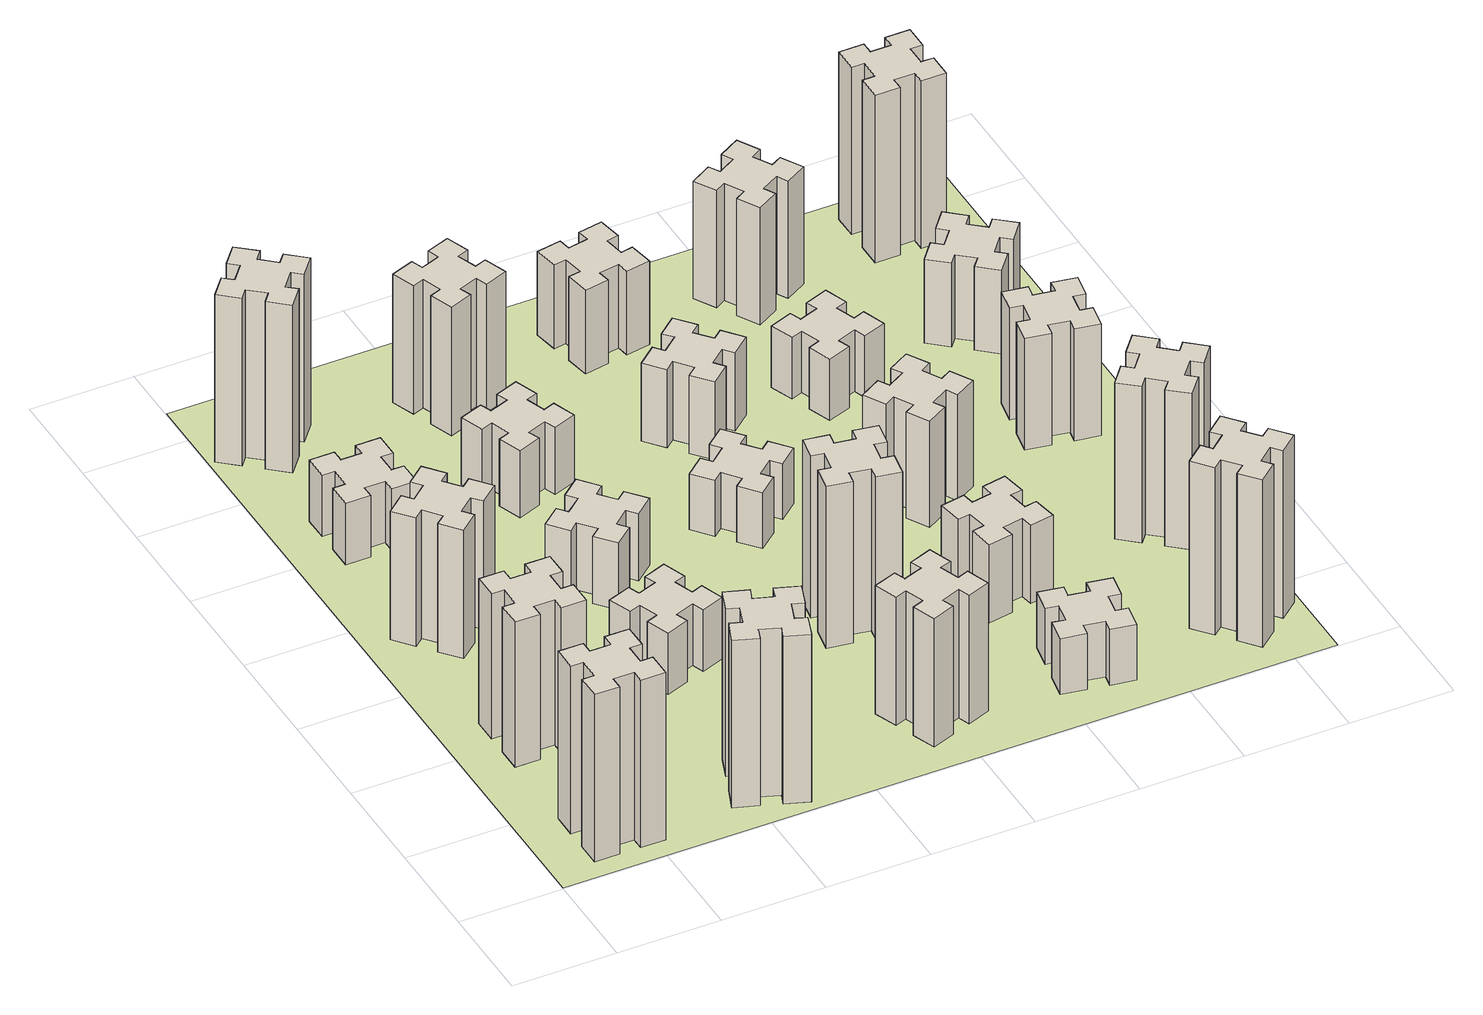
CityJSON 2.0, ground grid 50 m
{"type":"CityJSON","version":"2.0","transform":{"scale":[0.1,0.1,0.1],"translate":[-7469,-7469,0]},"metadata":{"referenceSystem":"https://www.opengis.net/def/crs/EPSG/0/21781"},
"CityObjects":{
"building1":{"type":"Building","attributes":{"class":"1000","function":"1000","usage":"1000","yearOfConstruction":2016,"roofType":"1000","measuredHeight":90,"storeysAboveGround":30,"storeysBelowGround":0},"geometry":[{"type":"Solid","lod":"1","boundaries":[[[[0,1,2,3,4,5,6,7,8,9,10,11,12,13,14,15,16,17,18,19]],[[17,16,20,21]],[[16,15,22,20]],[[15,14,23,22]],[[14,13,24,23]],[[13,12,25,24]],[[12,11,26,25]],[[11,10,27,26]],[[10,9,28,27]],[[9,8,29,28]],[[8,7,30,29]],[[7,6,31,30]],[[6,5,32,31]],[[5,4,33,32]],[[4,3,34,33]],[[3,2,35,34]],[[2,1,36,35]],[[1,0,37,36]],[[0,19,38,37]],[[19,18,39,38]],[[18,17,21,39]],[[24,25,26,27,28,29,30,31,32,33,34,35,36,37,38,39,21,20,22,23]]]]}]},
"building2":{"type":"Building","attributes":{"class":"1000","function":"1000","usage":"1000","yearOfConstruction":2016,"roofType":"1000","measuredHeight":78,"storeysAboveGround":30,"storeysBelowGround":0},"geometry":[{"type":"Solid","lod":"1","boundaries":[[[[40,41,42,43,44,45,46,47,48,49,50,51,52,53,54,55,56,57,58,59]],[[57,56,60,61]],[[56,55,62,60]],[[55,54,63,62]],[[54,53,64,63]],[[53,52,65,64]],[[52,51,66,65]],[[51,50,67,66]],[[50,49,68,67]],[[49,48,69,68]],[[48,47,70,69]],[[47,46,71,70]],[[46,45,72,71]],[[45,44,73,72]],[[44,43,74,73]],[[43,42,75,74]],[[42,41,76,75]],[[41,40,77,76]],[[40,59,78,77]],[[59,58,79,78]],[[58,57,61,79]],[[64,65,66,67,68,69,70,71,72,73,74,75,76,77,78,79,61,60,62,63]]]]}]},
"building3":{"type":"Building","attributes":{"class":"1000","function":"1000","usage":"1000","yearOfConstruction":2016,"roofType":"1000","measuredHeight":69,"storeysAboveGround":30,"storeysBelowGround":0},"geometry":[{"type":"Solid","lod":"1","boundaries":[[[[80,81,82,83,84,85,86,87,88,89,90,91,92,93,94,95,96,97,98,99]],[[97,96,100,101]],[[96,95,102,100]],[[95,94,103,102]],[[94,93,104,103]],[[93,92,105,104]],[[92,91,106,105]],[[91,90,107,106]],[[90,89,108,107]],[[89,88,109,108]],[[88,87,110,109]],[[87,86,111,110]],[[86,85,112,111]],[[85,84,113,112]],[[84,83,114,113]],[[83,82,115,114]],[[82,81,116,115]],[[81,80,117,116]],[[80,99,118,117]],[[99,98,119,118]],[[98,97,101,119]],[[104,105,106,107,108,109,110,111,112,113,114,115,116,117,118,119,101,100,102,103]]]]}]},
"building4":{"type":"Building","attributes":{"class":"1000","function":"1000","usage":"1000","yearOfConstruction":2016,"roofType":"1000","measuredHeight":33,"storeysAboveGround":30,"storeysBelowGround":0},"geometry":[{"type":"Solid","lod":"1","boundaries":[[[[120,121,122,123,124,125,126,127,128,129,130,131,132,133,134,135,136,137,138,139]],[[137,136,140,141]],[[136,135,142,140]],[[135,134,143,142]],[[134,133,144,143]],[[133,132,145,144]],[[132,131,146,145]],[[131,130,147,146]],[[130,129,148,147]],[[129,128,149,148]],[[128,127,150,149]],[[127,126,151,150]],[[126,125,152,151]],[[125,124,153,152]],[[124,123,154,153]],[[123,122,155,154]],[[122,121,156,155]],[[121,120,157,156]],[[120,139,158,157]],[[139,138,159,158]],[[138,137,141,159]],[[144,145,146,147,148,149,150,151,152,153,154,155,156,157,158,159,141,140,142,143]]]]}]},
"building5":{"type":"Building","attributes":{"class":"1000","function":"1000","usage":"1000","yearOfConstruction":2016,"roofType":"1000","measuredHeight":90,"storeysAboveGround":30,"storeysBelowGround":0},"geometry":[{"type":"Solid","lod":"1","boundaries":[[[[160,161,162,163,164,165,166,167,168,169,170,171,172,173,174,175,176,177,178,179]],[[177,176,180,181]],[[176,175,182,180]],[[175,174,183,182]],[[174,173,184,183]],[[173,172,185,184]],[[172,171,186,185]],[[171,170,187,186]],[[170,169,188,187]],[[169,168,189,188]],[[168,167,190,189]],[[167,166,191,190]],[[166,165,192,191]],[[165,164,193,192]],[[164,163,194,193]],[[163,162,195,194]],[[162,161,196,195]],[[161,160,197,196]],[[160,179,198,197]],[[179,178,199,198]],[[178,177,181,199]],[[184,185,186,187,188,189,190,191,192,193,194,195,196,197,198,199,181,180,182,183]]]]}]},
"building6":{"type":"Building","attributes":{"class":"1000","function":"1000","usage":"1000","yearOfConstruction":2016,"roofType":"1000","measuredHeight":90,"storeysAboveGround":30,"storeysBelowGround":0},"geometry":[{"type":"Solid","lod":"1","boundaries":[[[[200,201,202,203,204,205,206,207,208,209,210,211,212,213,214,215,216,217,218,219]],[[217,216,220,221]],[[216,215,222,220]],[[215,214,223,222]],[[214,213,224,223]],[[213,212,225,224]],[[212,211,226,225]],[[211,210,227,226]],[[210,209,228,227]],[[209,208,229,228]],[[208,207,230,229]],[[207,206,231,230]],[[206,205,232,231]],[[205,204,233,232]],[[204,203,234,233]],[[203,202,235,234]],[[202,201,236,235]],[[201,200,237,236]],[[200,219,238,237]],[[219,218,239,238]],[[218,217,221,239]],[[224,225,226,227,228,229,230,231,232,233,234,235,236,237,238,239,221,220,222,223]]]]}]},
"building7":{"type":"Building","attributes":{"class":"1000","function":"1000","usage":"1000","yearOfConstruction":2016,"roofType":"1000","measuredHeight":33,"storeysAboveGround":30,"storeysBelowGround":0},"geometry":[{"type":"Solid","lod":"1","boundaries":[[[[240,241,242,243,244,245,246,247,248,249,250,251,252,253,254,255,256,257,258,259]],[[257,256,260,261]],[[256,255,262,260]],[[255,254,263,262]],[[254,253,264,263]],[[253,252,265,264]],[[252,251,266,265]],[[251,250,267,266]],[[250,249,268,267]],[[249,248,269,268]],[[248,247,270,269]],[[247,246,271,270]],[[246,245,272,271]],[[245,244,273,272]],[[244,243,274,273]],[[243,242,275,274]],[[242,241,276,275]],[[241,240,277,276]],[[240,259,278,277]],[[259,258,279,278]],[[258,257,261,279]],[[264,265,266,267,268,269,270,271,272,273,274,275,276,277,278,279,261,260,262,263]]]]}]},
"building8":{"type":"Building","attributes":{"class":"1000","function":"1000","usage":"1000","yearOfConstruction":2016,"roofType":"1000","measuredHeight":36,"storeysAboveGround":30,"storeysBelowGround":0},"geometry":[{"type":"Solid","lod":"1","boundaries":[[[[280,281,282,283,284,285,286,287,288,289,290,291,292,293,294,295,296,297,298,299]],[[297,296,300,301]],[[296,295,302,300]],[[295,294,303,302]],[[294,293,304,303]],[[293,292,305,304]],[[292,291,306,305]],[[291,290,307,306]],[[290,289,308,307]],[[289,288,309,308]],[[288,287,310,309]],[[287,286,311,310]],[[286,285,312,311]],[[285,284,313,312]],[[284,283,314,313]],[[283,282,315,314]],[[282,281,316,315]],[[281,280,317,316]],[[280,299,318,317]],[[299,298,319,318]],[[298,297,301,319]],[[304,305,306,307,308,309,310,311,312,313,314,315,316,317,318,319,301,300,302,303]]]]}]},
"building9":{"type":"Building","attributes":{"class":"1000","function":"1000","usage":"1000","yearOfConstruction":2016,"roofType":"1000","measuredHeight":36,"storeysAboveGround":30,"storeysBelowGround":0},"geometry":[{"type":"Solid","lod":"1","boundaries":[[[[320,321,322,323,324,325,326,327,328,329,330,331,332,333,334,335,336,337,338,339]],[[337,336,340,341]],[[336,335,342,340]],[[335,334,343,342]],[[334,333,344,343]],[[333,332,345,344]],[[332,331,346,345]],[[331,330,347,346]],[[330,329,348,347]],[[329,328,349,348]],[[328,327,350,349]],[[327,326,351,350]],[[326,325,352,351]],[[325,324,353,352]],[[324,323,354,353]],[[323,322,355,354]],[[322,321,356,355]],[[321,320,357,356]],[[320,339,358,357]],[[339,338,359,358]],[[338,337,341,359]],[[344,345,346,347,348,349,350,351,352,353,354,355,356,357,358,359,341,340,342,343]]]]}]},
"building10":{"type":"Building","attributes":{"class":"1000","function":"1000","usage":"1000","yearOfConstruction":2016,"roofType":"1000","measuredHeight":69,"storeysAboveGround":30,"storeysBelowGround":0},"geometry":[{"type":"Solid","lod":"1","boundaries":[[[[360,361,362,363,364,365,366,367,368,369,370,371,372,373,374,375,376,377,378,379]],[[377,376,380,381]],[[376,375,382,380]],[[375,374,383,382]],[[374,373,384,383]],[[373,372,385,384]],[[372,371,386,385]],[[371,370,387,386]],[[370,369,388,387]],[[369,368,389,388]],[[368,367,390,389]],[[367,366,391,390]],[[366,365,392,391]],[[365,364,393,392]],[[364,363,394,393]],[[363,362,395,394]],[[362,361,396,395]],[[361,360,397,396]],[[360,379,398,397]],[[379,378,399,398]],[[378,377,381,399]],[[384,385,386,387,388,389,390,391,392,393,394,395,396,397,398,399,381,380,382,383]]]]}]},
"building11":{"type":"Building","attributes":{"class":"1000","function":"1000","usage":"1000","yearOfConstruction":2016,"roofType":"1000","measuredHeight":69,"storeysAboveGround":30,"storeysBelowGround":0},"geometry":[{"type":"Solid","lod":"1","boundaries":[[[[400,401,402,403,404,405,406,407,408,409,410,411,412,413,414,415,416,417,418,419]],[[417,416,420,421]],[[416,415,422,420]],[[415,414,423,422]],[[414,413,424,423]],[[413,412,425,424]],[[412,411,426,425]],[[411,410,427,426]],[[410,409,428,427]],[[409,408,429,428]],[[408,407,430,429]],[[407,406,431,430]],[[406,405,432,431]],[[405,404,433,432]],[[404,403,434,433]],[[403,402,435,434]],[[402,401,436,435]],[[401,400,437,436]],[[400,419,438,437]],[[419,418,439,438]],[[418,417,421,439]],[[424,425,426,427,428,429,430,431,432,433,434,435,436,437,438,439,421,420,422,423]]]]}]},
"building12":{"type":"Building","attributes":{"class":"1000","function":"1000","usage":"1000","yearOfConstruction":2016,"roofType":"1000","measuredHeight":87,"storeysAboveGround":30,"storeysBelowGround":0},"geometry":[{"type":"Solid","lod":"1","boundaries":[[[[440,441,442,443,444,445,446,447,448,449,450,451,452,453,454,455,456,457,458,459]],[[457,456,460,461]],[[456,455,462,460]],[[455,454,463,462]],[[454,453,464,463]],[[453,452,465,464]],[[452,451,466,465]],[[451,450,467,466]],[[450,449,468,467]],[[449,448,469,468]],[[448,447,470,469]],[[447,446,471,470]],[[446,445,472,471]],[[445,444,473,472]],[[444,443,474,473]],[[443,442,475,474]],[[442,441,476,475]],[[441,440,477,476]],[[440,459,478,477]],[[459,458,479,478]],[[458,457,461,479]],[[464,465,466,467,468,469,470,471,472,473,474,475,476,477,478,479,461,460,462,463]]]]}]},
"building13":{"type":"Building","attributes":{"class":"1000","function":"1000","usage":"1000","yearOfConstruction":2016,"roofType":"1000","measuredHeight":30,"storeysAboveGround":30,"storeysBelowGround":0},"geometry":[{"type":"Solid","lod":"1","boundaries":[[[[480,481,482,483,484,485,486,487,488,489,490,491,492,493,494,495,496,497,498,499]],[[497,496,500,501]],[[496,495,502,500]],[[495,494,503,502]],[[494,493,504,503]],[[493,492,505,504]],[[492,491,506,505]],[[491,490,507,506]],[[490,489,508,507]],[[489,488,509,508]],[[488,487,510,509]],[[487,486,511,510]],[[486,485,512,511]],[[485,484,513,512]],[[484,483,514,513]],[[483,482,515,514]],[[482,481,516,515]],[[481,480,517,516]],[[480,499,518,517]],[[499,498,519,518]],[[498,497,501,519]],[[504,505,506,507,508,509,510,511,512,513,514,515,516,517,518,519,501,500,502,503]]]]}]},
"building14":{"type":"Building","attributes":{"class":"1000","function":"1000","usage":"1000","yearOfConstruction":2016,"roofType":"1000","measuredHeight":42,"storeysAboveGround":30,"storeysBelowGround":0},"geometry":[{"type":"Solid","lod":"1","boundaries":[[[[520,521,522,523,524,525,526,527,528,529,530,531,532,533,534,535,536,537,538,539]],[[537,536,540,541]],[[536,535,542,540]],[[535,534,543,542]],[[534,533,544,543]],[[533,532,545,544]],[[532,531,546,545]],[[531,530,547,546]],[[530,529,548,547]],[[529,528,549,548]],[[528,527,550,549]],[[527,526,551,550]],[[526,525,552,551]],[[525,524,553,552]],[[524,523,554,553]],[[523,522,555,554]],[[522,521,556,555]],[[521,520,557,556]],[[520,539,558,557]],[[539,538,559,558]],[[538,537,541,559]],[[544,545,546,547,548,549,550,551,552,553,554,555,556,557,558,559,541,540,542,543]]]]}]},
"building15":{"type":"Building","attributes":{"class":"1000","function":"1000","usage":"1000","yearOfConstruction":2016,"roofType":"1000","measuredHeight":30,"storeysAboveGround":30,"storeysBelowGround":0},"geometry":[{"type":"Solid","lod":"1","boundaries":[[[[560,561,562,563,564,565,566,567,568,569,570,571,572,573,574,575,576,577,578,579]],[[577,576,580,581]],[[576,575,582,580]],[[575,574,583,582]],[[574,573,584,583]],[[573,572,585,584]],[[572,571,586,585]],[[571,570,587,586]],[[570,569,588,587]],[[569,568,589,588]],[[568,567,590,589]],[[567,566,591,590]],[[566,565,592,591]],[[565,564,593,592]],[[564,563,594,593]],[[563,562,595,594]],[[562,561,596,595]],[[561,560,597,596]],[[560,579,598,597]],[[579,578,599,598]],[[578,577,581,599]],[[584,585,586,587,588,589,590,591,592,593,594,595,596,597,598,599,581,580,582,583]]]]}]},
"building16":{"type":"Building","attributes":{"class":"1000","function":"1000","usage":"1000","yearOfConstruction":2016,"roofType":"1000","measuredHeight":45,"storeysAboveGround":30,"storeysBelowGround":0},"geometry":[{"type":"Solid","lod":"1","boundaries":[[[[600,601,602,603,604,605,606,607,608,609,610,611,612,613,614,615,616,617,618,619]],[[617,616,620,621]],[[616,615,622,620]],[[615,614,623,622]],[[614,613,624,623]],[[613,612,625,624]],[[612,611,626,625]],[[611,610,627,626]],[[610,609,628,627]],[[609,608,629,628]],[[608,607,630,629]],[[607,606,631,630]],[[606,605,632,631]],[[605,604,633,632]],[[604,603,634,633]],[[603,602,635,634]],[[602,601,636,635]],[[601,600,637,636]],[[600,619,638,637]],[[619,618,639,638]],[[618,617,621,639]],[[624,625,626,627,628,629,630,631,632,633,634,635,636,637,638,639,621,620,622,623]]]]}]},
"building17":{"type":"Building","attributes":{"class":"1000","function":"1000","usage":"1000","yearOfConstruction":2016,"roofType":"1000","measuredHeight":42,"storeysAboveGround":30,"storeysBelowGround":0},"geometry":[{"type":"Solid","lod":"1","boundaries":[[[[640,641,642,643,644,645,646,647,648,649,650,651,652,653,654,655,656,657,658,659]],[[657,656,660,661]],[[656,655,662,660]],[[655,654,663,662]],[[654,653,664,663]],[[653,652,665,664]],[[652,651,666,665]],[[651,650,667,666]],[[650,649,668,667]],[[649,648,669,668]],[[648,647,670,669]],[[647,646,671,670]],[[646,645,672,671]],[[645,644,673,672]],[[644,643,674,673]],[[643,642,675,674]],[[642,641,676,675]],[[641,640,677,676]],[[640,659,678,677]],[[659,658,679,678]],[[658,657,661,679]],[[664,665,666,667,668,669,670,671,672,673,674,675,676,677,678,679,661,660,662,663]]]]}]},
"building18":{"type":"Building","attributes":{"class":"1000","function":"1000","usage":"1000","yearOfConstruction":2016,"roofType":"1000","measuredHeight":57,"storeysAboveGround":30,"storeysBelowGround":0},"geometry":[{"type":"Solid","lod":"1","boundaries":[[[[680,681,682,683,684,685,686,687,688,689,690,691,692,693,694,695,696,697,698,699]],[[697,696,700,701]],[[696,695,702,700]],[[695,694,703,702]],[[694,693,704,703]],[[693,692,705,704]],[[692,691,706,705]],[[691,690,707,706]],[[690,689,708,707]],[[689,688,709,708]],[[688,687,710,709]],[[687,686,711,710]],[[686,685,712,711]],[[685,684,713,712]],[[684,683,714,713]],[[683,682,715,714]],[[682,681,716,715]],[[681,680,717,716]],[[680,699,718,717]],[[699,698,719,718]],[[698,697,701,719]],[[704,705,706,707,708,709,710,711,712,713,714,715,716,717,718,719,701,700,702,703]]]]}]},
"building19":{"type":"Building","attributes":{"class":"1000","function":"1000","usage":"1000","yearOfConstruction":2016,"roofType":"1000","measuredHeight":33,"storeysAboveGround":30,"storeysBelowGround":0},"geometry":[{"type":"Solid","lod":"1","boundaries":[[[[720,721,722,723,724,725,726,727,728,729,730,731,732,733,734,735,736,737,738,739]],[[737,736,740,741]],[[736,735,742,740]],[[735,734,743,742]],[[734,733,744,743]],[[733,732,745,744]],[[732,731,746,745]],[[731,730,747,746]],[[730,729,748,747]],[[729,728,749,748]],[[728,727,750,749]],[[727,726,751,750]],[[726,725,752,751]],[[725,724,753,752]],[[724,723,754,753]],[[723,722,755,754]],[[722,721,756,755]],[[721,720,757,756]],[[720,739,758,757]],[[739,738,759,758]],[[738,737,741,759]],[[744,745,746,747,748,749,750,751,752,753,754,755,756,757,758,759,741,740,742,743]]]]}]},
"building20":{"type":"Building","attributes":{"class":"1000","function":"1000","usage":"1000","yearOfConstruction":2016,"roofType":"1000","measuredHeight":90,"storeysAboveGround":30,"storeysBelowGround":0},"geometry":[{"type":"Solid","lod":"1","boundaries":[[[[760,761,762,763,764,765,766,767,768,769,770,771,772,773,774,775,776,777,778,779]],[[777,776,780,781]],[[776,775,782,780]],[[775,774,783,782]],[[774,773,784,783]],[[773,772,785,784]],[[772,771,786,785]],[[771,770,787,786]],[[770,769,788,787]],[[769,768,789,788]],[[768,767,790,789]],[[767,766,791,790]],[[766,765,792,791]],[[765,764,793,792]],[[764,763,794,793]],[[763,762,795,794]],[[762,761,796,795]],[[761,760,797,796]],[[760,779,798,797]],[[779,778,799,798]],[[778,777,781,799]],[[784,785,786,787,788,789,790,791,792,793,794,795,796,797,798,799,781,780,782,783]]]]}]},
"building21":{"type":"Building","attributes":{"class":"1000","function":"1000","usage":"1000","yearOfConstruction":2016,"roofType":"1000","measuredHeight":63,"storeysAboveGround":30,"storeysBelowGround":0},"geometry":[{"type":"Solid","lod":"1","boundaries":[[[[800,801,802,803,804,805,806,807,808,809,810,811,812,813,814,815,816,817,818,819]],[[817,816,820,821]],[[816,815,822,820]],[[815,814,823,822]],[[814,813,824,823]],[[813,812,825,824]],[[812,811,826,825]],[[811,810,827,826]],[[810,809,828,827]],[[809,808,829,828]],[[808,807,830,829]],[[807,806,831,830]],[[806,805,832,831]],[[805,804,833,832]],[[804,803,834,833]],[[803,802,835,834]],[[802,801,836,835]],[[801,800,837,836]],[[800,819,838,837]],[[819,818,839,838]],[[818,817,821,839]],[[824,825,826,827,828,829,830,831,832,833,834,835,836,837,838,839,821,820,822,823]]]]}]},
"building22":{"type":"Building","attributes":{"class":"1000","function":"1000","usage":"1000","yearOfConstruction":2016,"roofType":"1000","measuredHeight":84,"storeysAboveGround":30,"storeysBelowGround":0},"geometry":[{"type":"Solid","lod":"1","boundaries":[[[[840,841,842,843,844,845,846,847,848,849,850,851,852,853,854,855,856,857,858,859]],[[857,856,860,861]],[[856,855,862,860]],[[855,854,863,862]],[[854,853,864,863]],[[853,852,865,864]],[[852,851,866,865]],[[851,850,867,866]],[[850,849,868,867]],[[849,848,869,868]],[[848,847,870,869]],[[847,846,871,870]],[[846,845,872,871]],[[845,844,873,872]],[[844,843,874,873]],[[843,842,875,874]],[[842,841,876,875]],[[841,840,877,876]],[[840,859,878,877]],[[859,858,879,878]],[[858,857,861,879]],[[864,865,866,867,868,869,870,871,872,873,874,875,876,877,878,879,861,860,862,863]]]]}]},
"building23":{"type":"Building","attributes":{"class":"1000","function":"1000","usage":"1000","yearOfConstruction":2016,"roofType":"1000","measuredHeight":60,"storeysAboveGround":30,"storeysBelowGround":0},"geometry":[{"type":"Solid","lod":"1","boundaries":[[[[880,881,882,883,884,885,886,887,888,889,890,891,892,893,894,895,896,897,898,899]],[[897,896,900,901]],[[896,895,902,900]],[[895,894,903,902]],[[894,893,904,903]],[[893,892,905,904]],[[892,891,906,905]],[[891,890,907,906]],[[890,889,908,907]],[[889,888,909,908]],[[888,887,910,909]],[[887,886,911,910]],[[886,885,912,911]],[[885,884,913,912]],[[884,883,914,913]],[[883,882,915,914]],[[882,881,916,915]],[[881,880,917,916]],[[880,899,918,917]],[[899,898,919,918]],[[898,897,901,919]],[[904,905,906,907,908,909,910,911,912,913,914,915,916,917,918,919,901,900,902,903]]]]}]},
"building24":{"type":"Building","attributes":{"class":"1000","function":"1000","usage":"1000","yearOfConstruction":2016,"roofType":"1000","measuredHeight":45,"storeysAboveGround":30,"storeysBelowGround":0},"geometry":[{"type":"Solid","lod":"1","boundaries":[[[[920,921,922,923,924,925,926,927,928,929,930,931,932,933,934,935,936,937,938,939]],[[937,936,940,941]],[[936,935,942,940]],[[935,934,943,942]],[[934,933,944,943]],[[933,932,945,944]],[[932,931,946,945]],[[931,930,947,946]],[[930,929,948,947]],[[929,928,949,948]],[[928,927,950,949]],[[927,926,951,950]],[[926,925,952,951]],[[925,924,953,952]],[[924,923,954,953]],[[923,922,955,954]],[[922,921,956,955]],[[921,920,957,956]],[[920,939,958,957]],[[939,938,959,958]],[[938,937,941,959]],[[944,945,946,947,948,949,950,951,952,953,954,955,956,957,958,959,941,940,942,943]]]]}]},
"building25":{"type":"Building","attributes":{"class":"1000","function":"1000","usage":"1000","yearOfConstruction":2016,"roofType":"1000","measuredHeight":90,"storeysAboveGround":30,"storeysBelowGround":0},"geometry":[{"type":"Solid","lod":"1","boundaries":[[[[960,961,962,963,964,965,966,967,968,969,970,971,972,973,974,975,976,977,978,979]],[[977,976,980,981]],[[976,975,982,980]],[[975,974,983,982]],[[974,973,984,983]],[[973,972,985,984]],[[972,971,986,985]],[[971,970,987,986]],[[970,969,988,987]],[[969,968,989,988]],[[968,967,990,989]],[[967,966,991,990]],[[966,965,992,991]],[[965,964,993,992]],[[964,963,994,993]],[[963,962,995,994]],[[962,961,996,995]],[[961,960,997,996]],[[960,979,998,997]],[[979,978,999,998]],[[978,977,981,999]],[[984,985,986,987,988,989,990,991,992,993,994,995,996,997,998,999,981,980,982,983]]]]}]},
"landuse1":{"type":"LandUse","attributes":{"name":"plot1","function":"1010"},"geometry":[{"type":"MultiSurface","lod":"1","boundaries":[[[1000,1001,1002,1003]]]}]}
},
"vertices":[
[265,325,0],[265,225,0],[205,225,0],[205,105,0],[325,105,0],[325,165,0],[425,165,0],[425,105,0],[545,105,0],[545,225,0],[485,225,0],[485,325,0],[545,325,0],[545,445,0],[425,445,0],[425,385,0],[325,385,0],[325,445,0],[205,445,0],[205,325,0],[325,385,900],[325,445,900],[425,385,900],[425,445,900],[545,445,900],[545,325,900],[485,325,900],[485,225,900],[545,225,900],[545,105,900],[425,105,900],[425,165,900],[325,165,900],[325,105,900],[205,105,900],[205,225,900],[265,225,900],[265,325,900],[205,325,900],[205,445,900],
[265,1065,0],[265,965,0],[205,965,0],[205,845,0],[325,845,0],[325,905,0],[425,905,0],[425,845,0],[545,845,0],[545,965,0],[485,965,0],[485,1065,0],[545,1065,0],[545,1185,0],[425,1185,0],[425,1125,0],[325,1125,0],[325,1185,0],[205,1185,0],[205,1065,0],[325,1125,780],[325,1185,780],[425,1125,780],[425,1185,780],[545,1185,780],[545,1065,780],[485,1065,780],[485,965,780],[545,965,780],[545,845,780],[425,845,780],[425,905,780],[325,905,780],[325,845,780],[205,845,780],[205,965,780],[265,965,780],[265,1065,780],[205,1065,780],[205,1185,780],
[492,1888,0],[427,1964,0],[473,2003,0],[396,2095,0],[304,2018,0],[343,1972,0],[266,1907,0],[228,1953,0],[136,1876,0],[213,1784,0],[259,1823,0],[323,1746,0],[277,1708,0],[354,1616,0],[446,1693,0],[408,1739,0],[484,1803,0],[523,1757,0],[615,1834,0],[538,1926,0],[484,1803,690],[523,1757,690],[408,1739,690],[446,1693,690],[354,1616,690],[277,1708,690],[323,1746,690],[259,1823,690],[213,1784,690],[136,1876,690],[228,1953,690],[266,1907,690],[343,1972,690],[304,2018,690],[396,2095,690],[473,2003,690],[427,1964,690],[492,1888,690],[538,1926,690],[615,1834,690],
[485,2545,0],[485,2645,0],[545,2645,0],[545,2765,0],[425,2765,0],[425,2705,0],[325,2705,0],[325,2765,0],[205,2765,0],[205,2645,0],[265,2645,0],[265,2545,0],[205,2545,0],[205,2425,0],[325,2425,0],[325,2485,0],[425,2485,0],[425,2425,0],[545,2425,0],[545,2545,0],[425,2485,330],[425,2425,330],[325,2485,330],[325,2425,330],[205,2425,330],[205,2545,330],[265,2545,330],[265,2645,330],[205,2645,330],[205,2765,330],[325,2765,330],[325,2705,330],[425,2705,330],[425,2765,330],[545,2765,330],[545,2645,330],[485,2645,330],[485,2545,330],[545,2545,330],[545,2425,330],
[1029,360,0],[995,266,0],[939,287,0],[897,174,0],[1010,133,0],[1031,189,0],[1125,155,0],[1104,99,0],[1217,57,0],[1258,170,0],[1202,191,0],[1236,285,0],[1292,264,0],[1333,377,0],[1220,418,0],[1200,362,0],[1106,396,0],[1127,452,0],[1014,493,0],[973,380,0],[1106,396,900],[1127,452,900],[1200,362,900],[1220,418,900],[1333,377,900],[1292,264,900],[1236,285,900],[1202,191,900],[1258,170,900],[1217,57,900],[1104,99,900],[1125,155,900],[1031,189,900],[1010,133,900],[897,174,900],[939,287,900],[995,266,900],[1029,360,900],[973,380,900],[1014,493,900],
[384,3387,0],[308,3452,0],[346,3498,0],[254,3575,0],[177,3483,0],[223,3444,0],[159,3368,0],[113,3406,0],[36,3314,0],[128,3237,0],[166,3283,0],[243,3219,0],[204,3173,0],[296,3096,0],[373,3188,0],[327,3226,0],[392,3303,0],[438,3264,0],[515,3356,0],[423,3433,0],[392,3303,900],[438,3264,900],[327,3226,900],[373,3188,900],[296,3096,900],[204,3173,900],[243,3219,900],[166,3283,900],[128,3237,900],[36,3314,900],[113,3406,900],[159,3368,900],[223,3444,900],[177,3483,900],[254,3575,900],[346,3498,900],[308,3452,900],[384,3387,900],[423,3433,900],[515,3356,900],
[1125,1336,0],[1031,1302,0],[1010,1358,0],[897,1317,0],[939,1204,0],[995,1225,0],[1029,1131,0],[973,1110,0],[1014,997,0],[1127,1039,0],[1106,1095,0],[1200,1129,0],[1220,1073,0],[1333,1114,0],[1292,1227,0],[1236,1206,0],[1202,1300,0],[1258,1320,0],[1217,1433,0],[1104,1392,0],[1202,1300,330],[1258,1320,330],[1236,1206,330],[1292,1227,330],[1333,1114,330],[1220,1073,330],[1200,1129,330],[1106,1095,330],[1127,1039,330],[1014,997,330],[973,1110,330],[1029,1131,330],[995,1225,330],[939,1204,330],[897,1317,330],[1010,1358,330],[1031,1302,330],[1125,1336,330],[1104,1392,330],[1217,1433,330],
[1083,1972,0],[1006,1907,0],[968,1953,0],[876,1876,0],[953,1784,0],[999,1823,0],[1063,1746,0],[1017,1708,0],[1094,1616,0],[1186,1693,0],[1148,1739,0],[1224,1803,0],[1263,1757,0],[1355,1834,0],[1278,1926,0],[1232,1888,0],[1167,1964,0],[1213,2003,0],[1136,2095,0],[1044,2018,0],[1167,1964,360],[1213,2003,360],[1232,1888,360],[1278,1926,360],[1355,1834,360],[1263,1757,360],[1224,1803,360],[1148,1739,360],[1186,1693,360],[1094,1616,360],[1017,1708,360],[1063,1746,360],[999,1823,360],[953,1784,360],[876,1876,360],[968,1953,360],[1006,1907,360],[1083,1972,360],[1044,2018,360],[1136,2095,360],
[1106,2475,0],[1200,2509,0],[1220,2453,0],[1333,2494,0],[1292,2607,0],[1236,2586,0],[1202,2680,0],[1258,2700,0],[1217,2813,0],[1104,2772,0],[1125,2716,0],[1031,2682,0],[1010,2738,0],[897,2697,0],[939,2584,0],[995,2605,0],[1029,2511,0],[973,2490,0],[1014,2377,0],[1127,2419,0],[1029,2511,360],[973,2490,360],[995,2605,360],[939,2584,360],[897,2697,360],[1010,2738,360],[1031,2682,360],[1125,2716,360],[1104,2772,360],[1217,2813,360],[1258,2700,360],[1202,2680,360],[1236,2586,360],[1292,2607,360],[1333,2494,360],[1220,2453,360],[1200,2509,360],[1106,2475,360],[1127,2419,360],[1014,2377,360],
[1965,496,0],[1871,462,0],[1850,518,0],[1737,477,0],[1779,364,0],[1835,385,0],[1869,291,0],[1813,270,0],[1854,157,0],[1967,199,0],[1946,255,0],[2040,289,0],[2060,233,0],[2173,274,0],[2132,387,0],[2076,366,0],[2042,460,0],[2098,480,0],[2057,593,0],[1944,552,0],[2042,460,690],[2098,480,690],[2076,366,690],[2132,387,690],[2173,274,690],[2060,233,690],[2040,289,690],[1946,255,690],[1967,199,690],[1854,157,690],[1813,270,690],[1869,291,690],[1835,385,690],[1779,364,690],[1737,477,690],[1850,518,690],[1871,462,690],[1965,496,690],[1944,552,690],[2057,593,690],
[1125,3356,0],[1031,3322,0],[1010,3378,0],[897,3337,0],[939,3224,0],[995,3245,0],[1029,3151,0],[973,3130,0],[1014,3017,0],[1127,3059,0],[1106,3115,0],[1200,3149,0],[1220,3093,0],[1333,3134,0],[1292,3247,0],[1236,3226,0],[1202,3320,0],[1258,3340,0],[1217,3453,0],[1104,3412,0],[1202,3320,690],[1258,3340,690],[1236,3226,690],[1292,3247,690],[1333,3134,690],[1220,3093,690],[1200,3149,690],[1106,3115,690],[1127,3059,690],[1014,3017,690],[973,3130,690],[1029,3151,690],[995,3245,690],[939,3224,690],[897,3337,690],[1010,3378,690],[1031,3322,690],[1125,3356,690],[1104,3412,690],[1217,3453,690],
[2055,1047,0],[2072,1145,0],[2131,1135,0],[2152,1253,0],[2034,1274,0],[2024,1215,0],[1925,1232,0],[1936,1291,0],[1817,1312,0],[1797,1194,0],[1856,1184,0],[1838,1085,0],[1779,1096,0],[1758,977,0],[1877,957,0],[1887,1016,0],[1985,998,0],[1975,939,0],[2093,918,0],[2114,1037,0],[1985,998,870],[1975,939,870],[1887,1016,870],[1877,957,870],[1758,977,870],[1779,1096,870],[1838,1085,870],[1856,1184,870],[1797,1194,870],[1817,1312,870],[1936,1291,870],[1925,1232,870],[2024,1215,870],[2034,1274,870],[2152,1253,870],[2131,1135,870],[2072,1145,870],[2055,1047,870],[2114,1037,870],[2093,918,870],
[1972,1988,0],[1907,2064,0],[1953,2103,0],[1876,2195,0],[1784,2118,0],[1823,2072,0],[1746,2007,0],[1708,2053,0],[1616,1976,0],[1693,1884,0],[1739,1923,0],[1803,1846,0],[1757,1808,0],[1834,1716,0],[1926,1793,0],[1888,1839,0],[1964,1903,0],[2003,1857,0],[2095,1934,0],[2018,2026,0],[1964,1903,300],[2003,1857,300],[1888,1839,300],[1926,1793,300],[1834,1716,300],[1757,1808,300],[1803,1846,300],[1739,1923,300],[1693,1884,300],[1616,1976,300],[1708,2053,300],[1746,2007,300],[1823,2072,300],[1784,2118,300],[1876,2195,300],[1953,2103,300],[1907,2064,300],[1972,1988,300],[2018,2026,300],[2095,1934,300],
[1839,2563,0],[1903,2486,0],[1857,2448,0],[1934,2356,0],[2026,2433,0],[1988,2479,0],[2064,2543,0],[2103,2497,0],[2195,2574,0],[2118,2666,0],[2072,2628,0],[2007,2704,0],[2053,2743,0],[1976,2835,0],[1884,2758,0],[1923,2712,0],[1846,2647,0],[1808,2693,0],[1716,2616,0],[1793,2524,0],[1846,2647,420],[1808,2693,420],[1923,2712,420],[1884,2758,420],[1976,2835,420],[2053,2743,420],[2007,2704,420],[2072,2628,420],[2118,2666,420],[2195,2574,420],[2103,2497,420],[2064,2543,420],[1988,2479,420],[2026,2433,420],[1934,2356,420],[1857,2448,420],[1903,2486,420],[1839,2563,420],[1793,2524,420],[1716,2616,420],
[2596,444,0],[2578,345,0],[2519,356,0],[2498,237,0],[2617,217,0],[2627,276,0],[2725,258,0],[2715,199,0],[2833,178,0],[2854,297,0],[2795,307,0],[2812,405,0],[2871,395,0],[2892,513,0],[2774,534,0],[2764,475,0],[2665,492,0],[2676,551,0],[2557,572,0],[2537,454,0],[2665,492,300],[2676,551,300],[2764,475,300],[2774,534,300],[2892,513,300],[2871,395,300],[2812,405,300],[2795,307,300],[2854,297,300],[2833,178,300],[2715,199,300],[2725,258,300],[2627,276,300],[2617,217,300],[2498,237,300],[2519,356,300],[2578,345,300],[2596,444,300],[2537,454,300],[2557,572,300],
[1738,3365,0],[1756,3267,0],[1697,3257,0],[1717,3138,0],[1836,3159,0],[1825,3218,0],[1924,3236,0],[1934,3177,0],[2052,3197,0],[2031,3316,0],[1972,3305,0],[1955,3404,0],[2014,3414,0],[1993,3532,0],[1875,3511,0],[1885,3452,0],[1787,3435,0],[1777,3494,0],[1658,3473,0],[1679,3355,0],[1787,3435,450],[1777,3494,450],[1885,3452,450],[1875,3511,450],[1993,3532,450],[2014,3414,450],[1955,3404,450],[1972,3305,450],[2031,3316,450],[2052,3197,450],[1934,3177,450],[1924,3236,450],[1825,3218,450],[1836,3159,450],[1717,3138,450],[1697,3257,450],[1756,3267,450],[1738,3365,450],[1679,3355,450],[1658,3473,450],
[2625,1132,0],[2527,1115,0],[2517,1174,0],[2398,1153,0],[2419,1035,0],[2478,1045,0],[2496,947,0],[2437,937,0],[2457,818,0],[2576,839,0],[2565,898,0],[2664,916,0],[2674,857,0],[2792,877,0],[2771,996,0],[2712,985,0],[2695,1084,0],[2754,1094,0],[2733,1212,0],[2615,1191,0],[2695,1084,420],[2754,1094,420],[2712,985,420],[2771,996,420],[2792,877,420],[2674,857,420],[2664,916,420],[2565,898,420],[2576,839,420],[2457,818,420],[2437,937,420],[2496,947,420],[2478,1045,420],[2419,1035,420],[2398,1153,420],[2517,1174,420],[2527,1115,420],[2625,1132,420],[2615,1191,420],[2733,1212,420],
[2475,1744,0],[2525,1657,0],[2473,1627,0],[2533,1523,0],[2637,1583,0],[2607,1635,0],[2694,1685,0],[2724,1633,0],[2828,1693,0],[2768,1797,0],[2716,1767,0],[2666,1854,0],[2718,1884,0],[2658,1988,0],[2554,1928,0],[2584,1876,0],[2497,1826,0],[2467,1878,0],[2363,1818,0],[2423,1714,0],[2497,1826,570],[2467,1878,570],[2584,1876,570],[2554,1928,570],[2658,1988,570],[2718,1884,570],[2666,1854,570],[2716,1767,570],[2768,1797,570],[2828,1693,570],[2724,1633,570],[2694,1685,570],[2607,1635,570],[2637,1583,570],[2533,1523,570],[2473,1627,570],[2525,1657,570],[2475,1744,570],[2423,1714,570],[2363,1818,570],
[2586,2475,0],[2680,2509,0],[2700,2453,0],[2813,2494,0],[2772,2607,0],[2716,2586,0],[2682,2680,0],[2738,2700,0],[2697,2813,0],[2584,2772,0],[2605,2716,0],[2511,2682,0],[2490,2738,0],[2377,2697,0],[2419,2584,0],[2475,2605,0],[2509,2511,0],[2453,2490,0],[2494,2377,0],[2607,2419,0],[2509,2511,330],[2453,2490,330],[2475,2605,330],[2419,2584,330],[2377,2697,330],[2490,2738,330],[2511,2682,330],[2605,2716,330],[2584,2772,330],[2697,2813,330],[2738,2700,330],[2682,2680,330],[2716,2586,330],[2772,2607,330],[2813,2494,330],[2700,2453,330],[2680,2509,330],[2586,2475,330],[2607,2419,330],[2494,2377,330],
[3468,259,0],[3544,323,0],[3583,277,0],[3675,354,0],[3598,446,0],[3552,408,0],[3487,484,0],[3533,523,0],[3456,615,0],[3364,538,0],[3403,492,0],[3326,427,0],[3288,473,0],[3196,396,0],[3273,304,0],[3319,343,0],[3383,266,0],[3337,228,0],[3414,136,0],[3506,213,0],[3383,266,900],[3337,228,900],[3319,343,900],[3273,304,900],[3196,396,900],[3288,473,900],[3326,427,900],[3403,492,900],[3364,538,900],[3456,615,900],[3533,523,900],[3487,484,900],[3552,408,900],[3598,446,900],[3675,354,900],[3583,277,900],[3544,323,900],[3468,259,900],[3506,213,900],[3414,136,900],
[2716,3347,0],[2666,3434,0],[2718,3464,0],[2658,3568,0],[2554,3508,0],[2584,3456,0],[2497,3406,0],[2467,3458,0],[2363,3398,0],[2423,3294,0],[2475,3324,0],[2525,3237,0],[2473,3207,0],[2533,3103,0],[2637,3163,0],[2607,3215,0],[2694,3265,0],[2724,3213,0],[2828,3273,0],[2768,3377,0],[2694,3265,630],[2724,3213,630],[2607,3215,630],[2637,3163,630],[2533,3103,630],[2473,3207,630],[2525,3237,630],[2475,3324,630],[2423,3294,630],[2363,3398,630],[2467,3458,630],[2497,3406,630],[2584,3456,630],[2554,3508,630],[2658,3568,630],[2718,3464,630],[2666,3434,630],[2716,3347,630],[2768,3377,630],[2828,3273,630],
[3487,1006,0],[3552,1083,0],[3598,1044,0],[3675,1136,0],[3583,1213,0],[3544,1167,0],[3468,1232,0],[3506,1278,0],[3414,1355,0],[3337,1263,0],[3383,1224,0],[3319,1148,0],[3273,1186,0],[3196,1094,0],[3288,1017,0],[3326,1063,0],[3403,999,0],[3364,953,0],[3456,876,0],[3533,968,0],[3403,999,840],[3364,953,840],[3326,1063,840],[3288,1017,840],[3196,1094,840],[3273,1186,840],[3319,1148,840],[3383,1224,840],[3337,1263,840],[3414,1355,840],[3506,1278,840],[3468,1232,840],[3544,1167,840],[3583,1213,840],[3675,1136,840],[3598,1044,840],[3552,1083,840],[3487,1006,840],[3533,968,840],[3456,876,840],
[3267,1856,0],[3365,1838,0],[3355,1779,0],[3473,1758,0],[3494,1877,0],[3435,1887,0],[3452,1985,0],[3511,1975,0],[3532,2093,0],[3414,2114,0],[3404,2055,0],[3305,2072,0],[3316,2131,0],[3197,2152,0],[3177,2034,0],[3236,2024,0],[3218,1925,0],[3159,1936,0],[3138,1817,0],[3257,1797,0],[3218,1925,600],[3159,1936,600],[3236,2024,600],[3177,2034,600],[3197,2152,600],[3316,2131,600],[3305,2072,600],[3404,2055,600],[3414,2114,600],[3532,2093,600],[3511,1975,600],[3452,1985,600],[3435,1887,600],[3494,1877,600],[3473,1758,600],[3355,1779,600],[3365,1838,600],[3267,1856,600],[3257,1797,600],[3138,1817,600],
[3444,2747,0],[3368,2812,0],[3406,2858,0],[3314,2935,0],[3237,2843,0],[3283,2804,0],[3219,2728,0],[3173,2766,0],[3096,2674,0],[3188,2597,0],[3226,2643,0],[3303,2579,0],[3264,2533,0],[3356,2456,0],[3433,2548,0],[3387,2586,0],[3452,2663,0],[3498,2624,0],[3575,2716,0],[3483,2793,0],[3452,2663,450],[3498,2624,450],[3387,2586,450],[3433,2548,450],[3356,2456,450],[3264,2533,450],[3303,2579,450],[3226,2643,450],[3188,2597,450],[3096,2674,450],[3173,2766,450],[3219,2728,450],[3283,2804,450],[3237,2843,450],[3314,2935,450],[3406,2858,450],[3368,2812,450],[3444,2747,450],[3483,2793,450],[3575,2716,450],
[3285,3325,0],[3385,3325,0],[3385,3265,0],[3505,3265,0],[3505,3385,0],[3445,3385,0],[3445,3485,0],[3505,3485,0],[3505,3605,0],[3385,3605,0],[3385,3545,0],[3285,3545,0],[3285,3605,0],[3165,3605,0],[3165,3485,0],[3225,3485,0],[3225,3385,0],[3165,3385,0],[3165,3265,0],[3285,3265,0],[3225,3385,900],[3165,3385,900],[3225,3485,900],[3165,3485,900],[3165,3605,900],[3285,3605,900],[3285,3545,900],[3385,3545,900],[3385,3605,900],[3505,3605,900],[3505,3485,900],[3445,3485,900],[3445,3385,900],[3505,3385,900],[3505,3265,900],[3385,3265,900],[3385,3325,900],[3285,3325,900],[3285,3265,900],[3165,3265,900],
[5,3705,0],[3705,3705,0],[3705,5,0],[5,5,0]
]}
